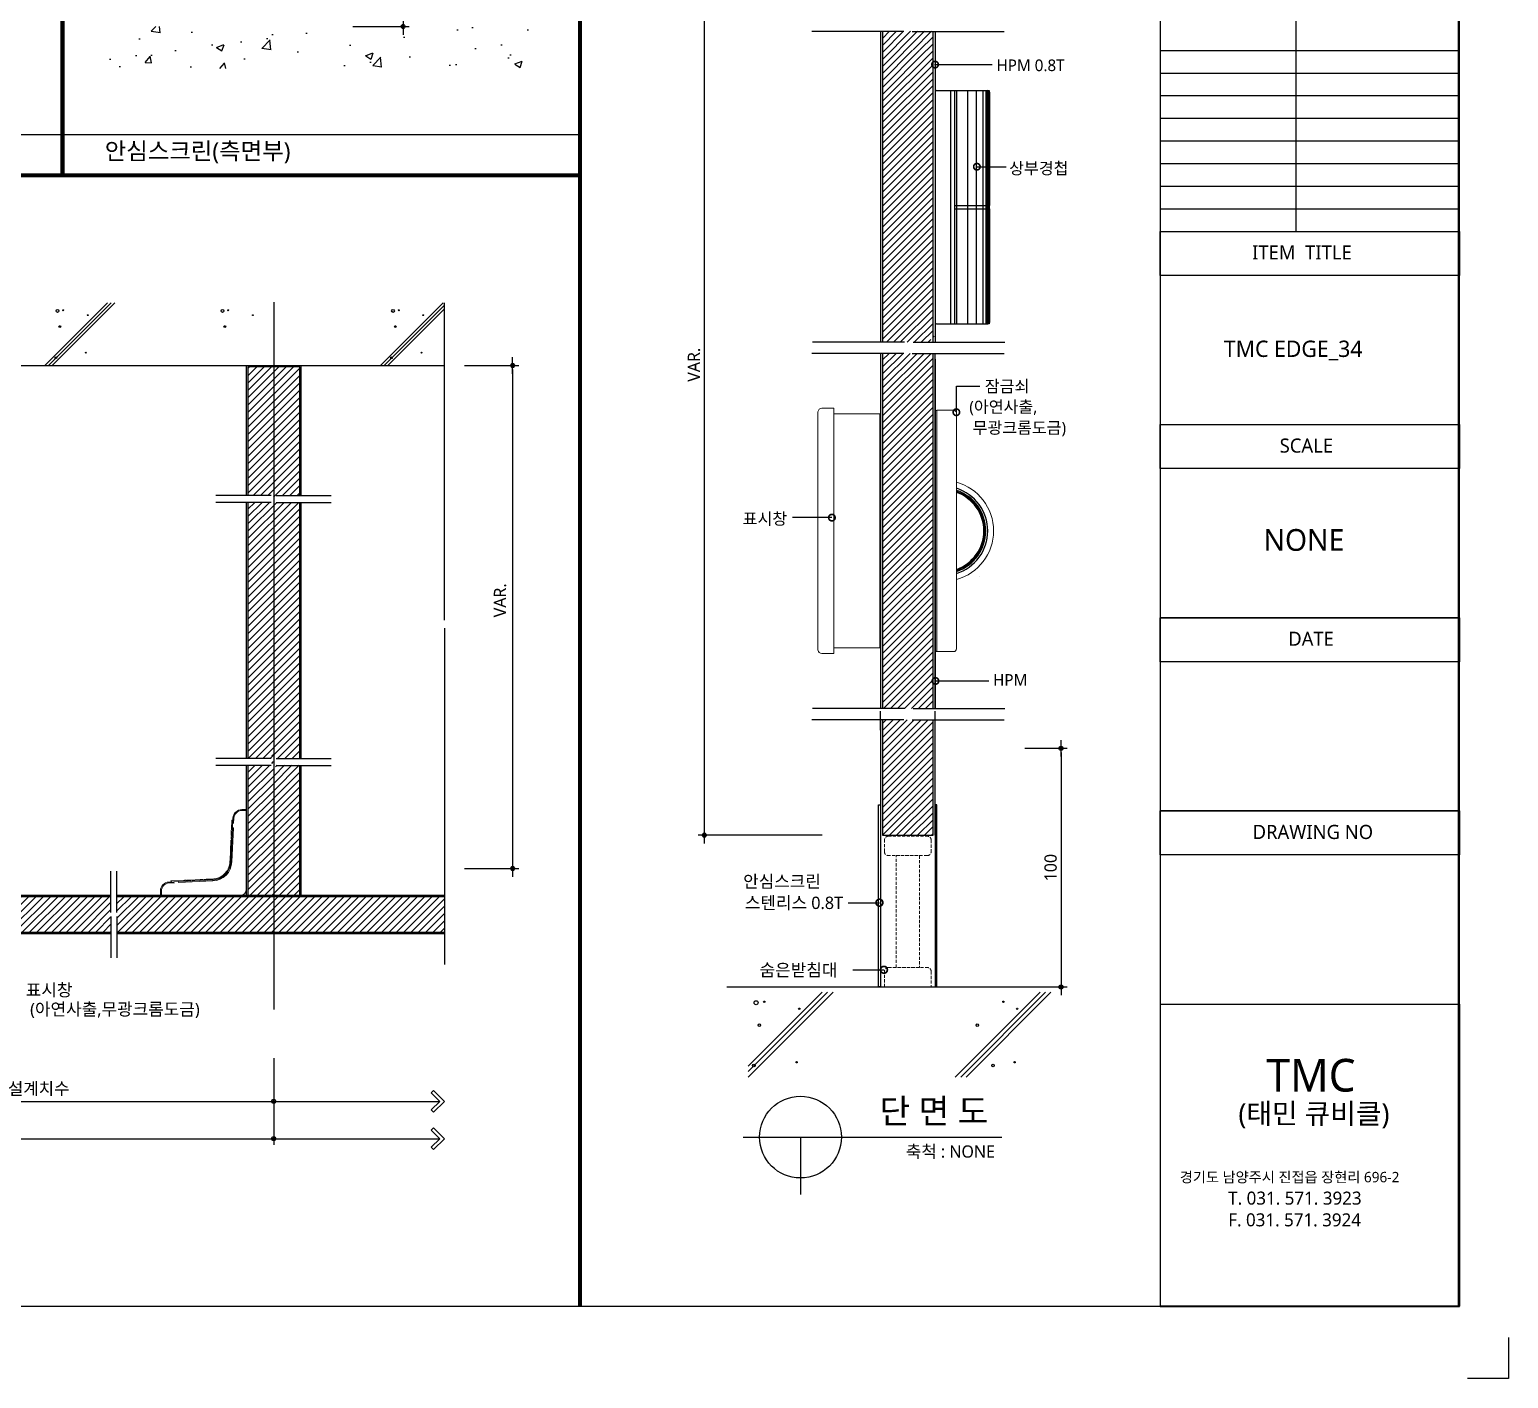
# Model space of a CAD drawing. Extents: x -256 to 8104, y -176 to 5714.
# Drawn here: x 4485 to 8104, y -176 to 3126 of the extents above; entities that cross this region are included whole.
import ezdxf
from ezdxf.enums import TextEntityAlignment as Align

# ---------------------------------------------------------------- set-up
doc = ezdxf.new("R2010")
doc.units = 0
doc.header["$LTSCALE"] = 30
doc.linetypes.add('CEN', pattern=[62, 60, -1, 0, -1])
doc.linetypes.add('HIDDEN', pattern=[0.375, 0.25, -0.125])
doc.layers.get('0').update_dxf_attribs({"linetype": 'CONTINUOUS'})
doc.layers.get('DEFPOINTS').update_dxf_attribs({"linetype": 'CONTINUOUS'})
for name, color, linetype in [('C', 2, 'CONTINUOUS'), ('curior-0Line', 252, 'CONTINUOUS'), ('DIM', 7, 'CONTINUOUS'), ('HAT', 8, 'CONTINUOUS'), ('HID', 9, 'HIDDEN'), ('TIT', 3, 'CONTINUOUS'), ('경첩', 4, 'CONTINUOUS'), ('문자', 3, 'CONTINUOUS'), ('부자재', 4, 'CONTINUOUS'), ('잠금쇠(회전형)', 4, 'CONTINUOUS'), ('중심선', 1, 'CEN'), ('치수', 1, 'CONTINUOUS'), ('판넬', 2, 'CONTINUOUS'), ('해치', 8, 'CONTINUOUS')]:
    doc.layers.add(name, color=color, linetype=linetype)
doc.styles.add('돋움', font='malgun.ttf')
doc.dimstyles.new('10', dxfattribs={"dimscale": 10, "dimtxt": 3, "dimasz": 1, "dimexe": 1.5, "dimexo": 2, "dimgap": 1, "dimtad": 1, "dimdec": 0, "dimlunit": 6, "dimtxsty": '돋움', "dimblk": 'DIMDOT', "dimcen": -1, "dimdle": 1.5, "dimclrt": 3, "dimazin": 3, "dimtfac": 1, "dimtdec": 0, "dimtix": 1, "dimtmove": 2, "dimatfit": 3, "dimldrblk": 'DIMDOT', "dimarcsym": 0})
pattern_1 = [(45, (127208.739, -1593.336), (-8.55643, 8.55643), [])]
pattern_2 = [(45, (126401.2, -1704.915), (-8.980256, 8.980256), [])]

# ---------------------------------------------------------------- blocks, each defined once
blk = doc.blocks.new('DIMDOT')
at = {"linetype": 'Continuous'}
blk.add_line((-2, 0), (2, 0), dxfattribs=at)
for radius in [0.5, 0.25]:
    blk.add_circle((0, 0), radius, dxfattribs=at)
blk = doc.blocks.new('*D925')
at = {"layer": 'DEFPOINTS', "color": 0}
for p in [(141171, 1899.7), (140862.2, -403.5), (141171, -403.5)]:
    blk.add_point(p, dxfattribs=at)
at = {"layer": 'DIM', "color": 0, "lineweight": -2, "ltscale": 10}
for p, q in [((141151, 1899.7), (140847.2, 1899.7)), ((140862.2, 1889.7), (140862.2, -393.5)), ((141151, -403.5), (140847.2, -403.5))]:
    blk.add_line(p, q, dxfattribs=at)
at = {"layer": 'DIM', "color": 0, "lineweight": -2, "xscale": 10, "yscale": 10, "zscale": 10}
for p, rotation in [((140862.2, 1899.7), 90), ((140862.2, -403.5), 270)]:
    blk.add_blockref('DIMDOT', p, dxfattribs=dict(at, rotation=rotation))
at = {"layer": 'DIM', "color": 3, "insert": (140837, 748.1), "char_height": 30, "attachment_point": 5, "rotation": 90, "style": '돋움'}
blk.add_mtext('VAR.', dxfattribs=at)
blk = doc.blocks.new('A$C13EB2441')
for p, q in [((0.84, 7.37), (0.84, 14.11)), ((0.84, 6.74), (0.84, 0))]:
    blk.add_line(p, q)
blk = doc.blocks.new('_DOTSMALL')
at = {"color": 0, "linetype": 'ByBlock', "const_width": 0.5}
blk.add_lwpolyline([(-0.0625, 0, 1), (0.0625, 0, 1)], format="xyb", close=True, dxfattribs=at)
blk = doc.blocks.new('A$C63EC304E')
at = {"layer": '치수', "color": 1, "xscale": 2.5, "yscale": 2.5, "zscale": 2.5, "rotation": 234.3098741996962}
blk.add_blockref('_DOTSMALL', (0.31, 0.31), dxfattribs=at)
blk = doc.blocks.new('A$C2BC9653E')
at = {"layer": '치수', "xscale": 0.3333333333333333, "yscale": 0.3333333333333333, "zscale": 0.3333333333333333}
blk.add_blockref('A$C63EC304E', (0, 0), dxfattribs=at)
blk = doc.blocks.new('A$C7FC71301')
at = {"layer": '치수', "rotation": 180}
blk.add_blockref('A$C2BC9653E', (0.208, 0.208), dxfattribs=at)
blk = doc.blocks.new('A$C4A20372B')
at = {"layer": '치수'}
blk.add_blockref('A$C7FC71301', (0, 0), dxfattribs=at)
blk = doc.blocks.new('A$C566469F5')
at = {"layer": '치수'}
blk.add_blockref('A$C4A20372B', (0, 0), dxfattribs=at)
blk = doc.blocks.new('A$C7E317CD4')
at = {"layer": '해치', "xscale": 2, "yscale": 2, "zscale": 2}
blk.add_blockref('A$C566469F5', (0, 0), dxfattribs=at)
blk = doc.blocks.new('A$C601D7F27')
at = {"layer": '치수'}
blk.add_blockref('A$C7E317CD4', (0, 0), dxfattribs=at)
blk = doc.blocks.new('A$C38802C08')
at = {"layer": '치수'}
blk.add_blockref('A$C601D7F27', (0, 0), dxfattribs=at)
blk = doc.blocks.new('*D926')
at = {"layer": 'DEFPOINTS', "color": 0}
for p in [(141626.7, -190.7), (141635.8, -775.1), (141735.6, -775.1)]:
    blk.add_point(p, dxfattribs=at)
at = {"layer": 'DIM', "color": 0, "lineweight": -2, "ltscale": 10}
for p, q in [((141646.7, -190.7), (141750.6, -190.7)), ((141735.6, -200.7), (141735.6, -765.1)), ((141655.8, -775.1), (141750.6, -775.1))]:
    blk.add_line(p, q, dxfattribs=at)
at = {"layer": 'DIM', "color": 0, "lineweight": -2, "xscale": 10, "yscale": 10, "zscale": 10}
for p, rotation in [((141735.6, -190.7), 90), ((141735.6, -775.1), 270)]:
    blk.add_blockref('DIMDOT', p, dxfattribs=dict(at, rotation=rotation))
at = {"layer": 'DIM', "color": 3, "insert": (141710, -482.9), "char_height": 30, "attachment_point": 5, "rotation": 90, "style": '돋움'}
blk.add_mtext('100', dxfattribs=at)
blk = doc.blocks.new('*D929')
at = {"layer": 'DEFPOINTS', "color": 0}
for p in [(135054.6, -929.4), (139808.5, -929.4), (139808.5, -1146.6)]:
    blk.add_point(p, dxfattribs=at)
at = {"layer": 'DIM', "color": 0, "lineweight": -2, "ltscale": 10}
for p, q in [((135054.6, -949.4), (135054.6, -1161.6)), ((139808.5, -949.4), (139808.5, -1161.6)), ((135064.6, -1146.6), (139798.5, -1146.6))]:
    blk.add_line(p, q, dxfattribs=at)
at = {"layer": 'DIM', "color": 0, "lineweight": -2, "xscale": 10, "yscale": 10, "zscale": 10, "rotation": 180}
blk.add_blockref('DIMDOT', (135054.6, -1146.6), dxfattribs=at)
at = {"layer": 'DIM', "color": 0, "lineweight": -2, "xscale": 10, "yscale": 10, "zscale": 10}
blk.add_blockref('DIMDOT', (139808.5, -1146.6), dxfattribs=at)
at = {"layer": 'DIM', "color": 3, "insert": (137431.6, -1116.9), "char_height": 30, "attachment_point": 5, "style": '돋움'}
blk.add_mtext('설계치수', dxfattribs=at)
blk = doc.blocks.new('*D930')
at = {"layer": 'DEFPOINTS', "color": 0}
for p in [(138657.7, -929.4), (139808.5, -929.4), (139808.5, -1055.1)]:
    blk.add_point(p, dxfattribs=at)
at = {"layer": 'DIM', "color": 0, "lineweight": -2, "ltscale": 10}
for p, q in [((138657.7, -949.4), (138657.7, -1070.1)), ((139808.5, -949.4), (139808.5, -1070.1)), ((138667.7, -1055.1), (139798.5, -1055.1))]:
    blk.add_line(p, q, dxfattribs=at)
at = {"layer": 'DIM', "color": 0, "lineweight": -2, "xscale": 10, "yscale": 10, "zscale": 10, "rotation": 180}
blk.add_blockref('DIMDOT', (138657.7, -1055.1), dxfattribs=at)
at = {"layer": 'DIM', "color": 0, "lineweight": -2, "xscale": 10, "yscale": 10, "zscale": 10}
blk.add_blockref('DIMDOT', (139808.5, -1055.1), dxfattribs=at)
at = {"layer": 'DIM', "color": 3, "insert": (139233.1, -1025.5), "char_height": 30, "attachment_point": 5, "style": '돋움'}
blk.add_mtext('설계치수', dxfattribs=at)
blk = doc.blocks.new('*D932')
at = {"layer": 'DEFPOINTS', "color": 0}
for p in [(140255.3, 746.3), (140255.3, -485.1), (140393.2, -485.1)]:
    blk.add_point(p, dxfattribs=at)
at = {"layer": 'DIM', "color": 0, "lineweight": -2, "ltscale": 10}
for p, q in [((140275.3, 746.3), (140408.2, 746.3)), ((140393.2, 736.3), (140393.2, -475.1)), ((140275.3, -485.1), (140408.2, -485.1))]:
    blk.add_line(p, q, dxfattribs=at)
at = {"layer": 'DIM', "color": 0, "lineweight": -2, "xscale": 10, "yscale": 10, "zscale": 10}
for p, rotation in [((140393.2, 746.3), 90), ((140393.2, -485.1), 270)]:
    blk.add_blockref('DIMDOT', p, dxfattribs=dict(at, rotation=rotation))
at = {"layer": 'DIM', "color": 3, "insert": (140362.4, 171.5), "char_height": 30, "attachment_point": 5, "rotation": 90, "style": '돋움'}
blk.add_mtext('VAR.', dxfattribs=at)
blk = doc.blocks.new('A$C06B31977')
for p, q in [((1.26, 11.06), (1.26, 21.17)), ((1.26, 10.11), (1.26, 0))]:
    blk.add_line(p, q)
blk = doc.blocks.new('*D933')
at = {"layer": 'DEFPOINTS', "color": 0}
for p in [(139982.2, 2003.6), (139982.2, 1576.1), (140125.1, 1576.1)]:
    blk.add_point(p, dxfattribs=at)
at = {"layer": 'DIM', "color": 0, "lineweight": -2, "ltscale": 10}
for p, q in [((140002.2, 2003.6), (140140.1, 2003.6)), ((140125.1, 1993.6), (140125.1, 1586.1)), ((140002.2, 1576.1), (140140.1, 1576.1))]:
    blk.add_line(p, q, dxfattribs=at)
at = {"layer": 'DIM', "color": 0, "lineweight": -2, "xscale": 10, "yscale": 10, "zscale": 10}
for p, rotation in [((140125.1, 2003.6), 90), ((140125.1, 1576.1), 270)]:
    blk.add_blockref('DIMDOT', p, dxfattribs=dict(at, rotation=rotation))
at = {"layer": 'DIM', "color": 3, "insert": (140099.5, 1789.8), "char_height": 30, "attachment_point": 5, "rotation": 90, "style": '돋움'}
blk.add_mtext('100', dxfattribs=at)
blk = doc.blocks.new('EDGE_34', base_point=(134726.3, -1557.6))
at = {"layer": 'HAT'}
h = blk.add_hatch(dxfattribs=at)
h.set_pattern_fill('ANSI31', color=256, scale=3.811219, style=0)
h.set_pattern_definition(pattern_1)
edge = h.paths.add_edge_path()
edge.add_line((141422.3, 1517.9), (141365.7, 1517.9))
edge.add_arc((141363.7, 1517.9), 1.99, -54.3099, 0, ccw=False)
edge.add_arc((141363.7, 1517.9), 1.99, 125.6901, 305.6901, ccw=False)
edge.add_arc((141363.7, 1517.9), 1.99, 0, 125.6901, ccw=False)
edge.add_line((141365.7, 1517.9), (141422.3, 1517.9))
edge.add_line((141422.3, 1517.9), (141422.3, 1564.4))
edge.add_line((141422.3, 1564.4), (141412.5, 1564.4))
edge.add_spline(control_points=[(141409.8, 1556.9), (141410.7, 1559.4), (141411.6, 1561.9), (141412.5, 1564.4)], knot_values=[0, 0, 0, 0, 0.152076, 0.152076, 0.152076, 0.152076], degree=3, periodic=0)
edge.add_line((141412.5, 1564.4), (141360.4, 1564.4))
edge.add_line((141360.4, 1564.4), (141360.4, 803.5))
edge.add_line((141360.4, 803.5), (141414.4, 803.5))
edge.add_spline(control_points=[(141414.4, 803.5), (141417.5, 811.9), (141420.3, 819.3), (141422.3, 822.9)], knot_values=[0.152076, 0.152076, 0.152076, 0.152076, 0.673721, 0.673721, 0.673721, 0.673721], degree=3, periodic=0)
edge.add_spline(control_points=[(141424.6, 803.5), (141425.1, 813.1), (141426.1, 827.7), (141423.4, 824.8), (141422.3, 822.9)], knot_values=[0.673721, 0.673721, 0.673721, 0.673721, 1.332503, 1.60798, 1.60798, 1.60798, 1.60798], degree=3, periodic=0)
edge.add_line((141422.3, 822.9), (141422.3, 1517.9))
h.paths.add_polyline_path([(141360.4, 1564.4), (141298.4, 1564.4), (141298.4, 803.5), (141360.4, 803.5)])
h = blk.add_hatch(dxfattribs=at)
h.set_pattern_fill('ANSI31', color=256, scale=3.811219, style=0)
h.set_pattern_definition(pattern_1)
h.paths.add_polyline_path([(141360.4, 340.9), (141298.4, 340.9), (141298.4, -93.1), (141360.4, -93.1), (141360.4, 11.2, -0.567825), (141360.4, 14.6)])
h.paths.add_polyline_path([(141422.3, 340.9), (141360.4, 340.9), (141360.4, 14.6, -0.582142), (141363.4, 12.9), (141422.3, 12.9)])
edge = h.paths.add_edge_path()
edge.add_line((141422.3, 12.9), (141363.4, 12.9))
edge.add_arc((141361.4, 12.9), 1.99, -54.3099, 0, ccw=False)
edge.add_arc((141361.4, 12.9), 1.99, 239.178, 305.6901, ccw=False)
edge.add_line((141360.4, 11.2), (141360.4, -93.1))
edge.add_line((141360.4, -93.1), (141414.4, -93.1))
edge.add_spline(control_points=[(141414.4, -93.1), (141417.5, -84.8), (141420.3, -77.3), (141422.3, -73.7)], knot_values=[0.152076, 0.152076, 0.152076, 0.152076, 0.673721, 0.673721, 0.673721, 0.673721], degree=3, periodic=0)
edge.add_line((141422.3, -73.7), (141422.3, 12.9))
h.paths.add_polyline_path([(141360.4, 775.9), (141298.4, 775.9), (141298.4, 340.9), (141360.4, 340.9)])
edge = h.paths.add_edge_path()
edge.add_line((141422.3, 775.9), (141412.5, 775.9))
edge.add_spline(control_points=[(141409.8, 768.4), (141410.7, 770.9), (141411.6, 773.4), (141412.5, 775.9)], knot_values=[0, 0, 0, 0, 0.152076, 0.152076, 0.152076, 0.152076], degree=3, periodic=0)
edge.add_line((141412.5, 775.9), (141360.4, 775.9))
edge.add_line((141360.4, 775.9), (141360.4, 340.9))
edge.add_line((141360.4, 340.9), (141422.3, 340.9))
edge.add_line((141422.3, 340.9), (141422.3, 775.9))
at = {"layer": 'HAT', "transparency": 33554687}
h = blk.add_hatch(dxfattribs=at)
h.set_pattern_fill('ANSI31', color=256, scale=3.811219, style=0)
h.set_pattern_definition(pattern_1)
h.paths.add_polyline_path([(141350.3, -120.8), (141298.4, -120.8), (141298.4, -403.6), (141360.4, -403.6), (141360.4, -120.8)])
h.paths.add_polyline_path([(141422.3, -120.8), (141371.5, -120.8), (141360.4, -120.8), (141360.4, -403.6), (141422.3, -403.6)])
at = {"layer": '해치'}
h = blk.add_hatch(dxfattribs=at)
h.set_pattern_fill('AR-CONC', color=256, style=0)
h.set_pattern_definition([(50, (137962.71, 39.35), (182.185, -15.939), [19.05, -209.55]), (355, (137962.71, 39.35), (-35.243, 191.057), [15.24, -167.64]), (100.451, (137977.9, 38.02), (146.943, 175.117), [16.19, -178.09]), (46.184, (137962.71, 90.15), (271.079, -42.042), [28.575, -314.325]), (96.636, (137985.3, 86.64), (237.404, 247.426), [24.285, -267.135]), (351.184, (137962.71, 90.15), (237.405, 247.425), [22.86, -251.46]), (21, (137988.11, 77.45), (151.615, -102.2655), [19.05, -209.55]), (326, (137988.11, 77.45), (61.802, 184.188), [15.24, -167.64]), (71.4514, (138000.75, 68.92), (213.416, 81.923), [16.19, -178.09]), (37.5, (137962.714, 39.345), (3.0886, 84.555), [0, -165.608, 0, -170.18, 0, -168.275]), (7.5, (137962.71, 39.345), (66.8197, 100.1806), [0, -97.028, 0, -161.798, 0, -64.135]), (327.5, (137906.07, 39.345), (135.5906, -5.7287), [0, -63.5, 0, -198.12, 0, -262.89]), (317.5, (137880.67, 39.35), (148.129, 25.4265), [0, -82.55, 0, -131.572, 0, -186.69])])
h.paths.add_polyline_path([(140442.3, 1473.1), (140442.3, 1576.1), (139392.1, 1576.1), (139392.1, 1473.1)])
h = blk.add_hatch(dxfattribs=at)
h.set_pattern_fill('ANSI31', color=256, scale=4, style=0)
h.set_pattern_definition([(45, (-136501.88, -57701.527), (-8.9802561, 8.9802561), [])])
edge = h.paths.add_edge_path()
edge.add_line((139808.5, 742.9), (139746.1, 742.9))
edge.add_line((139746.1, 742.9), (139745.2, 742))
edge.add_line((139745.2, 742), (139745.2, 641.6))
edge.add_line((139745.2, 641.6), (139788, 641.6))
edge.add_line((139788, 641.6), (139788, 600.1))
edge.add_line((139788, 600.1), (139745.2, 600.1))
edge.add_line((139745.2, 600.1), (139745.2, 428.4))
edge.add_line((139745.2, 428.4), (139801.8, 428.4))
edge.add_spline(control_points=[(139801.8, 428.4), (139804.5, 436), (139810.6, 451.4), (139806.7, 420.5), (139808.2, 418), (139808.5, 417.9)], knot_values=[0.456227, 0.456227, 0.456227, 0.456227, 2.847595, 6.178025, 6.737145, 6.737145, 6.737145, 6.737145], degree=3, periodic=0)
edge.add_spline(control_points=[(139808.2, 418.1), (139808.3, 421.2), (139808.3, 423.9), (139807.8, 424.3), (139807.7, 424.3)], knot_values=[0.891967, 0.891967, 0.891967, 0.891967, 1.280656, 1.337888, 1.337888, 1.337888, 1.337888], degree=3, periodic=0)
edge.add_line((139808.5, 417.9), (139808.5, 742.9))
edge = h.paths.add_edge_path()
edge.add_line((139871.9, 742.9), (139808.5, 742.9))
edge.add_line((139808.5, 742.9), (139808.5, 417.9))
edge.add_spline(control_points=[(139808.5, 417.9), (139809.7, 417.7), (139811.9, 422.1), (139814.6, 428.4)], knot_values=[6.737145, 6.737145, 6.737145, 6.737145, 8.913909, 8.913909, 8.913909, 8.913909], degree=3, periodic=0)
edge.add_spline(control_points=[(139814.6, 428.4), (139816.6, 433.2), (139818.9, 439.2), (139821.3, 445.1)], knot_values=[8.913909, 8.913909, 8.913909, 8.913909, 10.573873, 10.573873, 10.573873, 10.573873], degree=3, periodic=0)
edge.add_line((139814.6, 428.4), (139871.9, 428.4))
edge.add_line((139871.9, 428.4), (139871.9, 600.1))
edge.add_line((139871.9, 600.1), (139829, 600.1))
edge.add_line((139829, 600.1), (139829, 641.6))
edge.add_line((139829, 641.6), (139871.9, 641.6))
edge.add_line((139871.9, 641.6), (139871.9, 742.9))
h.paths.add_polyline_path([(139871.9, 641.6), (139829, 641.6), (139829, 600.1), (139871.9, 600.1)], flags=16)
h.paths.add_polyline_path([(139788, 641.6), (139745.2, 641.6), (139745.2, 600.1), (139788, 600.1)], flags=16)
h = blk.add_hatch(dxfattribs=at)
h.set_pattern_fill('ANSI31', color=256, scale=4, style=0)
h.set_pattern_definition([(45, (139808.524, 97.922), (-8.98026, 8.98026), [])])
h.paths.add_polyline_path([(139871.9, 411.3), (139745.2, 411.3), (139745.2, -215.4), (139871.9, -215.4)])
at = {"layer": '해치', "transparency": 33554687}
h = blk.add_hatch(dxfattribs=at)
h.set_pattern_fill('ANSI31', color=256, scale=4)
h.set_pattern_definition(pattern_2)
edge = h.paths.add_edge_path()
edge.add_spline(control_points=[(139808.5, -243), (139808.2, -242.9), (139807.1, -241.2), (139808, -231.3), (139808.2, -225.7)], knot_values=[1.337888, 1.337888, 1.337888, 1.337888, 1.524261, 2.245715, 2.245715, 2.245715, 2.245715], degree=3, periodic=0)
edge.add_spline(control_points=[(139808.5, -225.9), (139808.2, -225.8), (139806.7, -223.3), (139810.6, -192.4), (139804.5, -207.8), (139801.8, -215.4)], knot_values=[0.152076, 0.152076, 0.152076, 0.152076, 0.338449, 1.448592, 2.245715, 2.245715, 2.245715, 2.245715], degree=3, periodic=0)
edge.add_spline(control_points=[(139808.2, -225.7), (139808.3, -222.6), (139808.3, -219.9), (139807.8, -219.5), (139807.7, -219.5)], knot_values=[0.891967, 0.891967, 0.891967, 0.891967, 1.280656, 1.337888, 1.337888, 1.337888, 1.337888], degree=3, periodic=0)
edge.add_spline(control_points=[(139807.7, -219.5), (139806.7, -219.4), (139804.3, -225.4), (139801.8, -232.5)], knot_values=[0.152076, 0.152076, 0.152076, 0.152076, 0.891967, 0.891967, 0.891967, 0.891967], degree=3, periodic=0)
edge.add_spline(control_points=[(139800.1, -237), (139800.7, -235.5), (139801.2, -234), (139801.8, -232.5)], knot_values=[0, 0, 0, 0, 0.152076, 0.152076, 0.152076, 0.152076], degree=3, periodic=0)
edge.add_line((139801.8, -232.5), (139745.2, -232.5))
edge.add_line((139745.2, -232.5), (139745.2, -405))
edge.add_line((139745.2, -405), (139789.9, -405))
edge.add_line((139789.9, -405), (139789.9, -446.5))
edge.add_line((139789.9, -446.5), (139745.2, -446.5))
edge.add_line((139745.2, -446.5), (139745.2, -550.8))
edge.add_line((139745.2, -550.8), (139808.5, -550.8))
edge.add_line((139808.5, -550.8), (139808.5, -243))
h.paths.add_polyline_path([(139871.9, -405), (139827.1, -405), (139827.1, -446.5), (139871.9, -446.5)])
h.paths.add_polyline_path([(139789.9, -405), (139745.2, -405), (139745.2, -446.5), (139789.9, -446.5)], flags=16)
h = blk.add_hatch(dxfattribs=at)
h.set_pattern_fill('ANSI31', color=256, scale=4)
h.set_pattern_definition(pattern_2)
h.paths.add_polyline_path([(139871.9, -293.5), (139808.5, -293.5), (139808.5, -550.8), (139871.9, -550.8), (139871.9, -446.5), (139827.1, -446.5), (139827.1, -405), (139871.9, -405)])
edge = h.paths.add_edge_path()
edge.add_line((139871.9, -232.5), (139814.6, -232.5))
edge.add_spline(control_points=[(139814.6, -232.5), (139811.9, -238.9), (139809.7, -243.2), (139808.5, -243)], knot_values=[2.245715, 2.245715, 2.245715, 2.245715, 2.971303, 2.971303, 2.971303, 2.971303], degree=3, periodic=0)
edge.add_line((139808.5, -243), (139808.5, -293.5))
edge.add_line((139808.5, -293.5), (139871.9, -293.5))
edge.add_line((139871.9, -293.5), (139871.9, -232.5))
h = blk.add_hatch(dxfattribs=at)
h.set_pattern_fill('ANSI31', color=256, scale=4, style=0)
h.set_pattern_definition(pattern_2)
h.paths.add_polyline_path([(139424.6, -602.4), (139424.6, -592.9), (139424.6, -554.1), (139808.5, -554.1), (139808.5, -640.8), (139424.6, -640.8)])
edge = h.paths.add_edge_path()
edge.add_line((139410, -602.4), (139410, -592.9))
edge.add_line((139410, -592.9), (139410, -554.1))
edge.add_line((139410, -554.1), (138777.5, -554.1))
edge.add_line((138777.5, -554.1), (138777.5, -595.4))
edge.add_arc((138777.5, -597.4), 2.08, -35.6901, 90, ccw=False)
edge.add_arc((138777.5, -597.4), 2.08, 270, 324.3099, ccw=False)
edge.add_line((138777.5, -599.5), (138777.5, -640.8))
edge.add_line((138777.5, -640.8), (139410, -640.8))
edge.add_line((139410, -640.8), (139410, -602.4))
h.paths.add_polyline_path([(138652.7, -554.1), (138652.7, -640.8), (138777.5, -640.8), (138777.5, -599.5, -0.610943), (138775.8, -596.2, -0.241509), (138777.5, -595.4), (138777.5, -554.1)])
h.paths.add_polyline_path([(140226.2, -554.1), (139808.5, -554.1), (139808.5, -640.8), (140226.2, -640.8)])
at = {"color": 8}
blk.add_line((139173, 1311.7), (140558.3, 1311.7), dxfattribs=at)
for p, q in [((140226.2, 122.6), (140226.2, 899.4)), ((135054.6, 746.3), (140226.2, 746.3)), ((139801.9, 428.4), (139667.1, 428.4)), ((139814.6, 428.4), (139949.4, 428.4)), ((140226.2, 103.6), (140226.2, -719.7)), ((139801.9, -215.4), (139667.1, -215.4)), ((139814.6, -215.4), (139949.4, -215.4)), ((140917.4, -775.1), (141750.5, -775.1))]:
    blk.add_line(p, q)
at = {"color": 2}
for p, q in [((142830.4, -1633.3), (142830.4, -1733.3)), ((142830.4, -1633.3), (142830.4, -1733.3)), ((142830.4, -1633.3), (142830.4, -1733.3)), ((142830.4, -1733.3), (142730.4, -1733.3)), ((142830.4, -1733.3), (142730.4, -1733.3)), ((142830.4, -1733.3), (142730.4, -1733.3))]:
    blk.add_line(p, q, dxfattribs=at)
at = {"color": 8, "const_width": 10}
for points in [[(139291.4, 1211.7), (139291.4, 3980.8)], [(140558.3, -1557.5), (140558.3, 3980.8)], [(134773.7, 1211.7), (140558.3, 1211.7)]]:
    blk.add_lwpolyline(points, dxfattribs=at)
at = {"color": 2}
for points in [[(134725.6, 3980.8), (141977.9, 3980.8), (141977.9, -1557.5), (134725.6, -1557.5)], [(134725.6, 3980.8), (141977.9, 3980.8), (141977.9, -1557.5), (134725.6, -1557.5)], [(134725.6, 3980.8), (142707.5, 3980.8), (142707.5, -1557.5), (134725.6, -1557.5)], [(141288.9, -328.8), (141293.7, -328.8), (141293.7, -775), (141288.9, -775)], [(141431.8, -328.8), (141427.1, -328.8), (141427.1, -775), (141431.8, -775)]]:
    blk.add_lwpolyline(points, close=True, dxfattribs=at)
at = {"layer": 'C'}
for p, q in [((141298.4, 1564.4), (141298.4, 803.5)), ((141422.3, 803.5), (141422.3, 1564.4)), ((141298.4, 775.9), (141298.4, -93.1)), ((141422.3, -93.1), (141422.3, 775.9)), ((141298.4, -120.8), (141298.4, -403.6)), ((141422.3, -403.6), (141422.3, -120.8)), ((141298.4, -403.6), (141422.3, -403.6)), ((139410, -554.1), (139019.7, -554.1)), ((140226.2, -554.1), (139424.6, -554.1)), ((139019.7, -640.8), (139410, -640.8)), ((139424.6, -640.8), (140226.2, -640.8))]:
    blk.add_line(p, q, dxfattribs=at)
at = {"layer": 'curior-0Line'}
for p, q in [((141977.9, 3980.8), (141977.9, -1556.7)), ((142310.5, 1628.4), (142310.5, 1074.6)), ((141978.3, 1517.6), (142710.4, 1517.6)), ((141978.3, 1462.3), (142710.4, 1462.3)), ((141978.3, 1406.9), (142710.4, 1406.9)), ((141978.3, 1351.5), (142710.4, 1351.5)), ((141978.3, 1296.1), (142710.4, 1296.1)), ((141978.3, 1240.8), (142710.4, 1240.8)), ((141978.3, 1185.4), (142710.4, 1185.4)), ((141978.3, 1130), (142710.4, 1130)), ((141978.3, 1074.6), (142710.4, 1074.6))]:
    blk.add_line(p, q, dxfattribs=at)
for points in [[(142710.4, 3980.8), (141977.9, 3980.8), (141977.9, -1557.5), (142710.4, -1557.5)], [(141978.3, 1074.6), (142710.4, 1074.6), (142710.4, 966.9), (141978.3, 966.9)], [(141978.3, 601.7), (142710.4, 601.7), (142710.4, 494), (141978.3, 494)], [(141978.3, -344.1), (142710.4, -344.1), (142710.4, 128.8), (141978.3, 128.8)], [(141978.3, 128.8), (142710.4, 128.8), (142710.4, 21.1), (141978.3, 21.1)], [(141978.3, -817), (142710.4, -817), (142710.4, -344.1), (141978.3, -344.1)], [(141978.3, -344.1), (142710.4, -344.1), (142710.4, -451.8), (141978.3, -451.8)], [(142710.4, -1556.7), (141978.6, -1556.7), (141978.6, -817), (142710.4, -817)]]:
    blk.add_lwpolyline(points, close=True, dxfattribs=at)
at = {"layer": 'DIM', "ltscale": 10}
for p, q in [((140193.7, -1034), (140199.5, -1028.3)), ((140214.8, -1055.1), (140193.7, -1034)), ((140226.2, -1055.1), (140199.5, -1028.3)), ((139808.5, -1055.1), (140214.8, -1055.1)), ((140214.8, -1055.1), (140193.7, -1076.2)), ((140193.7, -1076.2), (140199.5, -1081.9)), ((140226.2, -1055.1), (140199.5, -1081.9)), ((140193.7, -1125.5), (140199.5, -1119.8)), ((140226.2, -1146.6), (140199.5, -1119.8)), ((139808.5, -1146.6), (140214.8, -1146.6)), ((140214.8, -1146.6), (140193.7, -1125.5)), ((140214.8, -1146.6), (140193.7, -1167.6)), ((140226.2, -1146.6), (140199.5, -1173.3)), ((140193.7, -1167.6), (140199.5, -1173.3))]:
    blk.add_line(p, q, dxfattribs=at)
at = {"layer": 'HAT'}
for radius, start, end in [(109.2, 287.404, 72.596), (104.4, 288.2251, 71.7749), (101.6, 288.7568, 71.2432), (99.7, 289.1292, 70.8708)]:
    blk.add_arc((141446.8, 341.4), radius, start, end, dxfattribs=at)
at = {"layer": 'HID', "lineweight": 15}
for points in [[(141312.7, -405.9), (141408, -405.9, -0.414214), (141417.5, -415.4), (141417.5, -444, -0.414214), (141408, -453.5), (141312.7, -453.5, -0.414214), (141303.2, -444), (141303.2, -415.4, -0.414214)], [(141312.7, -727.4), (141408, -727.4, -0.414214), (141417.5, -736.9), (141417.5, -775), (141303.2, -775), (141303.2, -736.9, -0.414214)]]:
    blk.add_lwpolyline(points, format="xyb", close=True, dxfattribs=at)
blk.add_lwpolyline([(141331.8, -453.5), (141389, -453.5), (141389, -727.4), (141331.8, -727.4)], close=True, dxfattribs=at)
at = {"layer": 'TIT', "color": 7}
for p, q in [((140957.7, -1142.7), (141590.4, -1142.7)), ((141098.1, -1142.7), (141098.1, -1282.7))]:
    blk.add_line(p, q, dxfattribs=at)
blk.add_circle((141097.7, -1142.7), 100, dxfattribs=at)
at = {"layer": '경첩', "color": 4, "linetype": 'Continuous', "lineweight": 15}
for p, q in [((139708.6, -361.7), (139707.5, -385)), ((139710.3, -375.3), (139711, -361.8)), ((139730.5, -343.1), (139730.5, -340.8)), ((139741.2, -340.8), (139730.5, -340.8)), ((139730.5, -343.1), (139741.2, -343.1)), ((139741.2, -343.1), (139741.2, -340.8)), ((139741.2, -363.2), (139741.2, -343.1)), ((139707.5, -385), (139703.6, -468.8)), ((139705.8, -371.9), (139704.6, -397.1)), ((139704.6, -397.1), (139706.9, -399.3)), ((139705.8, -371.9), (139708.1, -374.1)), ((139705.9, -468.9), (139709.9, -385.1)), ((139706.8, -366.3), (139708.3, -367.8)), ((139741.2, -366.4), (139741.2, -364.1)), ((139741.2, -366.4), (139741.2, -536.8)), ((139703.7, -416), (139702.5, -442.8)), ((139703.7, -416), (139706, -418.2)), ((139704.2, -406.5), (139703.9, -412.8)), ((139703.9, -412.8), (139706.1, -415.1)), ((139704.2, -406.5), (139706.4, -408.8)), ((139704.3, -403.4), (139706.6, -405.6)), ((139701.5, -462.6), (139701.3, -468.6)), ((139701.6, -461.7), (139701.5, -462.6)), ((139701.5, -462.6), (139703.8, -464.8)), ((139701.7, -458.5), (139701.6, -461.7)), ((139701.6, -461.7), (139703.8, -463.9)), ((139701.8, -457.6), (139701.7, -458.5)), ((139701.7, -458.5), (139704, -460.8)), ((139702.2, -449), (139701.8, -457.6)), ((139701.8, -457.6), (139704, -459.8)), ((139702.2, -449), (139704.4, -451.2)), ((139702.5, -442.8), (139702.3, -446.8)), ((139702.3, -446.8), (139704.5, -449)), ((139702.5, -442.8), (139704.7, -445)), ((139702.5, -442.8), (139704.7, -445.1)), ((139675.7, -506.7), (139677.5, -508.5)), ((139680, -504.4), (139681.7, -506.1)), ((139682, -503.1), (139683.7, -504.8)), ((139692.2, -493.5), (139693.8, -495.2)), ((139693.6, -491.6), (139695.2, -493.3)), ((139696.1, -487.5), (139697.8, -489.2)), ((139697.2, -485.3), (139698.9, -487)), ((139698.7, -481.5), (139700.5, -483.4)), ((139702, -478.6), (139700.1, -476.7)), ((139700.1, -476.7), (139702.1, -478.6)), ((139700.8, -473.2), (139702.8, -475.2)), ((139701.1, -471.1), (139703.2, -473.2)), ((139533.5, -540.1), (139531.2, -540.1)), ((139531.2, -540.1), (139531.2, -550.8)), ((139533.5, -550.8), (139533.5, -540.1)), ((139575.4, -517.1), (139552.1, -518.2)), ((139552.2, -520.5), (139565.7, -519.9)), ((139556.7, -516.4), (139557.5, -515.6)), ((139556.7, -516.4), (139558.2, -517.9)), ((139587.5, -514.2), (139557.5, -515.6)), ((139659.2, -513.2), (139575.4, -517.1)), ((139575.5, -519.4), (139659.3, -515.5)), ((139587.5, -514.2), (139589.7, -516.4)), ((139593.8, -513.9), (139596, -516.1)), ((139596.9, -513.8), (139599.2, -516)), ((139628.5, -512.3), (139603.2, -513.5)), ((139603.2, -513.5), (139605.5, -515.7)), ((139628.5, -512.3), (139630.7, -514.5)), ((139634.8, -512), (139637, -514.2)), ((139637.9, -511.8), (139640.1, -514.1)), ((139656.8, -510.9), (139644.2, -511.5)), ((139644.2, -511.5), (139646.4, -513.8)), ((139659.1, -510.8), (139656.8, -510.9)), ((139656.8, -510.9), (139659, -513.2)), ((139668.5, -509.4), (139670.3, -511.3)), ((139673.4, -507.7), (139675.2, -509.5)), ((139531.2, -550.8), (139533.5, -550.8)), ((139533.5, -550.8), (139553.6, -550.8)), ((139554.5, -550.8), (139556.9, -550.8)), ((139727.2, -550.8), (139556.9, -550.8))]:
    blk.add_line(p, q, dxfattribs=at)
at = {"layer": '경첩', "color": 4, "linetype": 'Continuous', "lineweight": 15, "flags": 128}
for points in [[(139711, -361.8), (139710.5, -361.8), (139710.1, -361.7), (139709.7, -361.7), (139709.3, -361.7), (139709, -361.7), (139708.8, -361.7), (139708.7, -361.7), (139708.6, -361.7)], [(139704.6, -397.1), (139704.6, -398.3), (139704.5, -399.5), (139704.5, -400.6), (139704.4, -401.5), (139704.4, -402.3), (139704.4, -402.9), (139704.3, -403.3), (139704.3, -403.4)], [(139706, -367.1), (139706, -368.1), (139705.9, -369.2), (139705.9, -370.5), (139705.8, -371.9)], [(139706, -367.1), (139706.2, -366.9), (139706.4, -366.7), (139706.5, -366.6), (139706.6, -366.5), (139706.7, -366.4), (139706.8, -366.3), (139706.8, -366.3), (139706.8, -366.3)], [(139707.5, -385), (139707.6, -385), (139707.7, -385), (139707.9, -385), (139708.2, -385), (139708.6, -385.1), (139709, -385.1), (139709.4, -385.1), (139709.9, -385.1)], [(139702.3, -446.8), (139702.3, -447.5), (139702.2, -448.2), (139702.2, -449)], [(139702.5, -442.8), (139702.5, -442.8), (139702.5, -442.8)], [(139703.6, -468.8), (139703.6, -468.8), (139703.8, -468.8), (139704, -468.8), (139704.3, -468.8), (139704.6, -468.8), (139705, -468.8), (139705.5, -468.8), (139705.9, -468.9)], [(139700.1, -476.7), (139700.1, -476.7), (139700.1, -476.7)], [(139701.1, -471.1), (139700.9, -472.6), (139700.8, -473.2)], [(139552.2, -520.5), (139552.2, -520.1), (139552.2, -519.7), (139552.1, -519.3), (139552.1, -518.9), (139552.1, -518.6), (139552.1, -518.4), (139552.1, -518.3), (139552.1, -518.2)], [(139575.4, -517.1), (139575.4, -517.2), (139575.4, -517.3), (139575.4, -517.5), (139575.5, -517.8), (139575.5, -518.2), (139575.5, -518.6), (139575.5, -519), (139575.5, -519.4)], [(139593.8, -513.9), (139593.7, -513.9), (139593.3, -513.9), (139592.7, -514), (139591.9, -514), (139591, -514), (139589.9, -514.1), (139588.7, -514.2), (139587.5, -514.2)], [(139603.2, -513.5), (139602.2, -513.5), (139601.1, -513.6), (139600.1, -513.6), (139599.2, -513.7), (139598.4, -513.7), (139597.8, -513.7), (139597.3, -513.7), (139597, -513.8), (139596.9, -513.8)], [(139634.8, -512), (139634.6, -512), (139634.3, -512), (139633.7, -512), (139632.9, -512.1), (139632, -512.1), (139630.9, -512.2), (139629.7, -512.2), (139628.5, -512.3)], [(139644.2, -511.5), (139643, -511.6), (139641.8, -511.7), (139640.7, -511.7), (139639.8, -511.8), (139639, -511.8), (139638.4, -511.8), (139638, -511.8), (139637.9, -511.8)], [(139659.2, -513.2), (139659.2, -513.2), (139659.2, -513.3), (139659.2, -513.6), (139659.2, -513.9), (139659.2, -514.2), (139659.2, -514.6), (139659.3, -515), (139659.3, -515.5)]]:
    blk.add_lwpolyline(points, dxfattribs=at)
at = {"layer": '경첩', "color": 4, "linetype": 'Continuous', "lineweight": 15}
for centre, radius, start, end in [((139730.5, -362.7), 21.9, 90, 177.3017), ((139730.5, -362.7), 19.6, 90, 177.3017), ((139657, -466.6), 46.7, 272.6983, 357.3017), ((139657, -466.6), 49, 272.6983, 357.3017), ((139657, -466.6), 44.3, 354.0912, 357.3017), ((139657, -466.6), 44.3, 294.9948, 301.2998), ((139657, -466.6), 44.3, 301.2991, 304.3858), ((139657, -466.6), 44.3, 304.3849, 322.5608), ((139657, -466.5), 44.3, 322.5612, 325.6145), ((139657, -466.6), 44.3, 325.6151, 331.8264), ((139657, -466.6), 44.3, 335.0052, 340.234), ((139657, -466.6), 44.3, 340.234, 346.7569), ((139657, -466.6), 44.3, 346.8377, 351.3944), ((139553.1, -540.1), 21.9, 92.6983, 180), ((139553.1, -540.1), 19.6, 92.6983, 180), ((139657, -466.6), 44.3, 272.6983, 285), ((139657, -466.6), 44.3, 284.9998, 291.7506), ((139727.2, -536.8), 14, 270, 0)]:
    blk.add_arc(centre, radius, start, end, dxfattribs=at)
at = {"layer": '부자재'}
for p, q in [((141427.1, 1415.8), (141427.1, 851.7)), ((141430.9, 1419.6), (141556.6, 1419.6)), ((141465.2, 1419.6), (141465.2, 847.9)), ((141474.8, 1419.6), (141474.8, 847.9)), ((141560.5, 1415.8), (141560.5, 1137.6)), ((141474.8, 1137.6), (141560.5, 1137.6)), ((141474.8, 1129.9), (141560.5, 1129.9)), ((141559.3, 1137.6), (141559.3, 1129.9)), ((141560.5, 1129.9), (141560.5, 851.7)), ((141430.9, 847.9), (141556.6, 847.9))]:
    blk.add_line(p, q, dxfattribs=at)
for centre, start, end in [((141430.9, 1415.8), 90, 180), ((141556.6, 1415.8), 0, 90), ((141430.9, 851.7), 180, 270), ((141556.6, 851.7), 270, 0)]:
    blk.add_arc(centre, 3.81, start, end, dxfattribs=at)
at = {"layer": '잠금쇠(회전형)', "linetype": 'Continuous', "lineweight": 15}
for p, q in [((141140.4, 632.9), (141140.4, 49.9)), ((141149.9, 641.5), (141179.3, 641.5)), ((141179.3, 641.5), (141179.3, 41.2)), ((141291.8, 627.9), (141179.3, 627.9)), ((141291.8, 627.9), (141291.8, 54.8)), ((141293.7, 57.5), (141293.7, 625.3)), ((141427.1, 632), (141427.1, 46)), ((141431.8, 636.8), (141472.8, 636.8)), ((141431.8, 46), (141431.8, 636.8)), ((141479.5, 630.1), (141479.5, 52.7)), ((141535.5, 230.4), (141535.5, 230.4)), ((141179.3, 41.2), (141149.9, 41.2)), ((141291.8, 54.8), (141179.3, 54.8)), ((141472.8, 46), (141431.8, 46))]:
    blk.add_line(p, q, dxfattribs=at)
for centre, radius, start, end in [((141149.9, 632), 9.53, 90, 174.5584), ((141290.8, 625.3), 2.86, 0, 69.2996), ((141431.8, 632), 4.76, 90, 180), ((141472.8, 630.1), 6.67, 0, 90), ((141446.8, 341.4), 123.5, 285.3368, 74.6632), ((141149.9, 50.8), 9.53, 185.4416, 270), ((141290.8, 57.5), 2.86, 290.7004, 0), ((141431.8, 50.8), 4.76, 180, 270), ((141472.8, 52.7), 6.67, 270, 0)]:
    blk.add_arc(centre, radius, start, end, dxfattribs=at)
at = {"layer": '중심선'}
blk.add_line((139808.5, 901.7), (139808.5, -830.2), dxfattribs=at)
at = {"layer": '치수'}
for p, q in [((141426.1, 1483), (141567.2, 1483)), ((141528.5, 1232.9), (141601.5, 1232.9)), ((141479.2, 631.9), (141479.2, 695.6)), ((141479.2, 695.6), (141536.7, 695.6)), ((141174.6, 373.9), (141078, 373.9)), ((141427.1, -25.9), (141558.9, -25.9)), ((141214.8, -568.7), (141290.9, -568.7)), ((141226, -733), (141302, -733))]:
    blk.add_line(p, q, dxfattribs=at)
at = {"layer": '판넬', "color": 1}
for p, q in [((141293.7, 1564.4), (141293.7, 803.5)), ((141427.1, 1564.4), (141427.1, 803.5)), ((141293.7, 1533.7), (141293.7, 847.6)), ((141427.1, 1533.7), (141427.1, 847.6)), ((141293.7, 775.9), (141293.7, -93.1)), ((141427.1, -93.1), (141427.1, 775.9)), ((141427.1, 761.7), (141427.1, -93.1)), ((139741.2, 746.3), (139741.2, 428.4)), ((139875.9, 428.4), (139875.9, 746.3)), ((139741.2, 411.3), (139741.2, 95.6)), ((139875.9, 95.6), (139875.9, 411.3)), ((139741.2, 95.6), (139741.2, -215.4)), ((139875.9, -215.4), (139875.9, 95.6)), ((141293.7, -146.5), (141293.7, -99.5)), ((141427.1, -146.5), (141427.1, -99.5)), ((141293.7, -120.8), (141293.7, -403.6)), ((141427.1, -403.6), (141427.1, -120.8)), ((139741.2, -232.5), (139741.2, -550.8)), ((139875.9, -550.8), (139875.9, -232.5)), ((139410, -550.8), (139019.7, -550.8)), ((140226.2, -550.8), (139424.6, -550.8)), ((139019.7, -644.1), (139410, -644.1)), ((139424.6, -644.1), (140226.2, -644.1))]:
    blk.add_line(p, q, dxfattribs=at)
at = {"layer": '판넬'}
for p, q in [((139745.2, 742.9), (139745.2, 428.4)), ((139871.9, 742.9), (139745.2, 742.9)), ((139871.9, 428.4), (139871.9, 742.9)), ((139745.2, 411.3), (139745.2, 95.6)), ((139871.9, 95.6), (139871.9, 411.3)), ((139745.2, 95.6), (139745.2, -215.4)), ((139871.9, -215.4), (139871.9, 95.6)), ((139745.2, -232.5), (139745.2, -550.8)), ((139871.9, -550.8), (139871.9, -232.5))]:
    blk.add_line(p, q, dxfattribs=at)
at = {"layer": '해치'}
for p, q in [((141480.6, 847.9), (141480.6, 1419.6)), ((141507.2, 847.9), (141507.2, 1419.6)), ((141528.9, 847.9), (141528.9, 1419.6)), ((141544.8, 847.9), (141544.8, 1419.6)), ((141552, 847.9), (141552, 1419.6)), ((141555.6, 847.9), (141555.6, 1419.6)), ((141558.1, 847.9), (141558.1, 1419.6)), ((141559.5, 847.9), (141559.5, 1419.6)), ((141560, 1137.6), (141560, 1419.6)), ((141560.3, 1137.6), (141560.3, 1419.6)), ((141560, 847.9), (141560, 1129.9)), ((141560.3, 847.9), (141560.3, 1129.9)), ((139248.4, 746.3), (139401.5, 899.4)), ((139266, 746.3), (139419.2, 899.4)), ((140070, 746.3), (140223.1, 899.4)), ((140087.6, 746.3), (140226.2, 884.9)), ((140969.6, -969.1), (141150.8, -787.8)), ((140969.6, -995.6), (141177.3, -787.8)), ((141476.5, -995.6), (141684.3, -787.8)), ((141503, -995.6), (141710.8, -787.8))]:
    blk.add_line(p, q, dxfattribs=at)
at = {"layer": '해치', "color": 2}
for p, q in [((139257.2, 746.3), (139410.3, 899.4)), ((140078.8, 746.3), (140226.2, 893.7)), ((140969.6, -982.4), (141164.1, -787.8)), ((141489.8, -995.6), (141697.6, -787.8))]:
    blk.add_line(p, q, dxfattribs=at)
at = {"layer": '해치'}
for centre, radius in [((139279.3, 879.8), 3.36), ((139293.2, 881.4), 1.12), ((139353.2, 869.5), 1.12), ((139683.3, 879.8), 3.36), ((139697.2, 881.4), 1.12), ((139757.2, 869.5), 1.12), ((140100.4, 879.8), 3.36), ((140114.3, 881.4), 1.12), ((140174.3, 869.5), 1.12), ((139284.9, 841.5), 2.24), ((139688.9, 841.5), 2.24), ((140106, 841.5), 2.24), ((139275.3, 765.4), 2.24), ((139348.7, 777.7), 1.12), ((140096.4, 765.4), 2.24), ((140169.8, 777.7), 1.12), ((140989, -813.6), 4.8), ((141008.9, -811.3), 1.6), ((141094.6, -828.4), 1.6), ((141594.5, -811.3), 1.6), ((141628.1, -828.4), 1.6), ((140997, -868.4), 3.2), ((141530.5, -868.4), 3.2), ((140983.3, -967.2), 3.2), ((141088.2, -959.5), 1.6), ((141568.9, -967.2), 3.2), ((141621.7, -959.5), 1.6)]:
    blk.add_circle(centre, radius, dxfattribs=at)
at = {"rotation": 270}
for p, xscale, yscale, zscale in [((141125.5, 1592.3), 33.34816454184198, 33.34816454184198, 33.34816454184198), ((141127.4, 831.4), 33.34816454184198, 33.34816454184198, 33.34816454184198), ((141125.5, 803.8), 33.34816454184198, 33.34816454184198, 33.34816454184198), ((139667.1, 428), 20, 20, 20), ((141127.4, -65.2), 33.34816454184198, 33.34816454184198, 33.34816454184198), ((141125.5, -92.9), 33.34816454184198, 33.34816454184198, 33.34816454184198), ((139667.1, -215.8), 20, 20, 20)]:
    blk.add_blockref('A$C13EB2441', p, dxfattribs=dict(at, xscale=xscale, yscale=yscale, zscale=zscale))
at = {"xscale": 10, "yscale": 10, "zscale": 10}
for p in [(139397.4, -703.5), (139412.1, -703.5)]:
    blk.add_blockref('A$C06B31977', p, dxfattribs=at)
at = {"layer": '해치', "xscale": -19.0560940239097, "yscale": 19.0560940239097, "zscale": 19.0560940239097, "rotation": 180}
for p in [(141423.1, 1487), (141525.5, 1236.9), (141424, -22)]:
    blk.add_blockref('A$C38802C08', p, dxfattribs=at)
at = {"layer": '해치'}
for p, xscale, yscale, zscale in [((141483.2, 627.9), -19.0560940239097, 19.0560940239097, 19.0560940239097), ((141178.6, 369.9), -19.0560940239097, 19.0560940239097, 19.0560940239097), ((141286.7, -572.9), 20, 20, 20), ((141297.8, -737.2), 20, 20, 20)]:
    blk.add_blockref('A$C38802C08', p, dxfattribs=dict(at, xscale=xscale, yscale=yscale, zscale=zscale))
at = {"layer": 'curior-0Line', "color": 8, "char_height": 34.554, "attachment_point": 1}
for s, insert, width in [('{\\fMalgun Gothic|b0|i0|c129|p50;\\C0;ITEM  TITLE}', (142203.3, 1040.4), 397.448), ('{\\fMalgun Gothic|b0|i0|c129|p50;\\C0;SCALE}', (142270.6, 567.5), 191.895), ('{\\fMalgun Gothic|b0|i0|c129|p50;\\C0;DATE}', (142291.6, 94.6), 397.448), ('{\\fMalgun Gothic|b0|i0|c129|p50;\\C0;DRAWING NO}', (142204.4, -378.3), 453.028)]:
    blk.add_mtext(s, dxfattribs=dict(at, insert=insert, width=width))
at = {"layer": 'curior-0Line', "color": 3, "insert": (142134, 807.2), "char_height": 40, "attachment_point": 1}
blk.add_mtext('{\\f맑은 고딕;TMC EDGE_34\\P}', dxfattribs=at)
at = {"layer": 'curior-0Line', "color": 3, "insert": (142230.9, 345.8), "char_height": 53.161, "width": 510.128, "attachment_point": 1}
blk.add_mtext('{\\f맑은 고딕|c129|p50;\\C3;NONE\\C0;}', dxfattribs=at)
at = {"layer": 'TIT', "style": '돋움'}
for s, height, p in [('안심스크린(측면부)', 42, (139849.3, 1250.4)), ('단 면 도', 60, (141557.5, -1109.1)), ('(태민 큐비클)', 50, (142539.3, -1110))]:
    blk.add_text(s, height=height, dxfattribs=at).set_placement(p, align=Align.RIGHT)
blk.add_text('축척 : NONE', height=30, dxfattribs=at).set_placement((141355.9, -1192.9))
at = {"layer": '문자', "style": '돋움'}
for s, p in [('HPM 0.8T', (141577.4, 1466.9)), ('HPM', (141569.1, -37.8))]:
    blk.add_text(s, height=28.58, dxfattribs=at).set_placement(p)
for s, height, p in [('상부경첩', 28.9, (141681.1, 1229.5)), ('잠금쇠', 28.9, (141603.4, 695.8)), ('무광크롬도금)', 28.9, (141633.4, 592.5)), ('표시창', 28.9, (141010.6, 371.6)), ('안심스크린', 30.34, (141052.5, -516)), ('스텐리스 0.8T', 30.34, (141081.7, -568.8)), ('숨은받침대', 30.34, (141092.8, -733.1)), ('표시창', 30.34, (139258.6, -782)), ('(아연사출,무광크롬도금)', 30.337, (139419.7, -830.8))]:
    blk.add_text(s, height=height, dxfattribs=at).set_placement(p, align=Align.MIDDLE)
at = {"layer": '문자', "color": 3, "style": '돋움'}
blk.add_text('(아연사출,', height=28.9, dxfattribs=at).set_placement((141594.2, 643.9), align=Align.MIDDLE)
blk.add_text('TMC', height=80, dxfattribs=at).set_placement((142456.3, -1031.1), align=Align.RIGHT)
at = {"layer": '문자', "color": 3, "insert": (142026, -1227.8), "char_height": 25.517, "width": 722.929, "attachment_point": 1}
blk.add_mtext('{\\f맑은 고딕|c129|p50;\\C256;경기도 남양주시 진접읍 장현리 696-2}', dxfattribs=at)
at = {"layer": '문자', "insert": (142133.8, -1276), "char_height": 31.896, "width": 581.466, "attachment_point": 1}
blk.add_mtext('{\\f맑은 고딕|c129|p50;\\C0; \\C256;T. 031. 571. 3923\\f굴림|c129|p50;       \\P\\f맑은 고딕|c129|p50; F. 031. 571. 3924\\C0;}', dxfattribs=at)
at = {"layer": 'DIM', "ltscale": 10}
dim = blk.add_linear_dim(base=(140125.1, 1576.1), p1=(139982.2, 2003.6), p2=(139982.2, 1576.1), angle=90, text='100', dimstyle='10', dxfattribs=at)
dim.commit()
dim.dimension.update_dxf_attribs({"geometry": '*D933', "text_midpoint": (140099.5, 1789.8)})
for base, p1, p2, text, picture, middle in [((140862.2, -403.5), (141171, 1899.7), (141171, -403.5), 'VAR.', '*D925', (140837, 748.1)), ((141735.6, -775.1), (141626.7, -190.7), (141635.8, -775.1), '100', '*D926', (141710, -482.9))]:
    dim = blk.add_linear_dim(base=base, p1=p1, p2=p2, angle=90, text=text, dimstyle='10', override={"dimtxsty": '돋움'}, dxfattribs=at)
    dim.commit()
    dim.dimension.update_dxf_attribs({"geometry": picture, "text_midpoint": middle})
dim = blk.add_linear_dim(base=(140393.2, -485.1), p1=(140255.3, 746.3), p2=(140255.3, -485.1), angle=90, text='VAR.', dimstyle='10', override={"dimtxsty": '돋움'}, dxfattribs=at)
dim.commit()
dim.dimension.update_dxf_attribs({"geometry": '*D932', "text_midpoint": (140362.4, 171.5), "dimtype": 160})
for base, p1, picture, middle in [((139808.5, -1146.6), (135054.6, -929.4), '*D929', (137431.6, -1116.9)), ((139808.5, -1055.1), (138657.7, -929.4), '*D930', (139233.1, -1025.5))]:
    dim = blk.add_linear_dim(base=base, p1=p1, p2=(139808.5, -929.4), text='설계치수', dimstyle='10', override={"dimtxsty": '돋움'}, dxfattribs=at)
    dim.commit()
    dim.dimension.update_dxf_attribs({"geometry": picture, "text_midpoint": middle})

msp = doc.modelspace()

# ---------------------------------------------------------------- block references
msp.add_blockref('EDGE_34', (0, 0))

doc.saveas('drawing.dxf')
